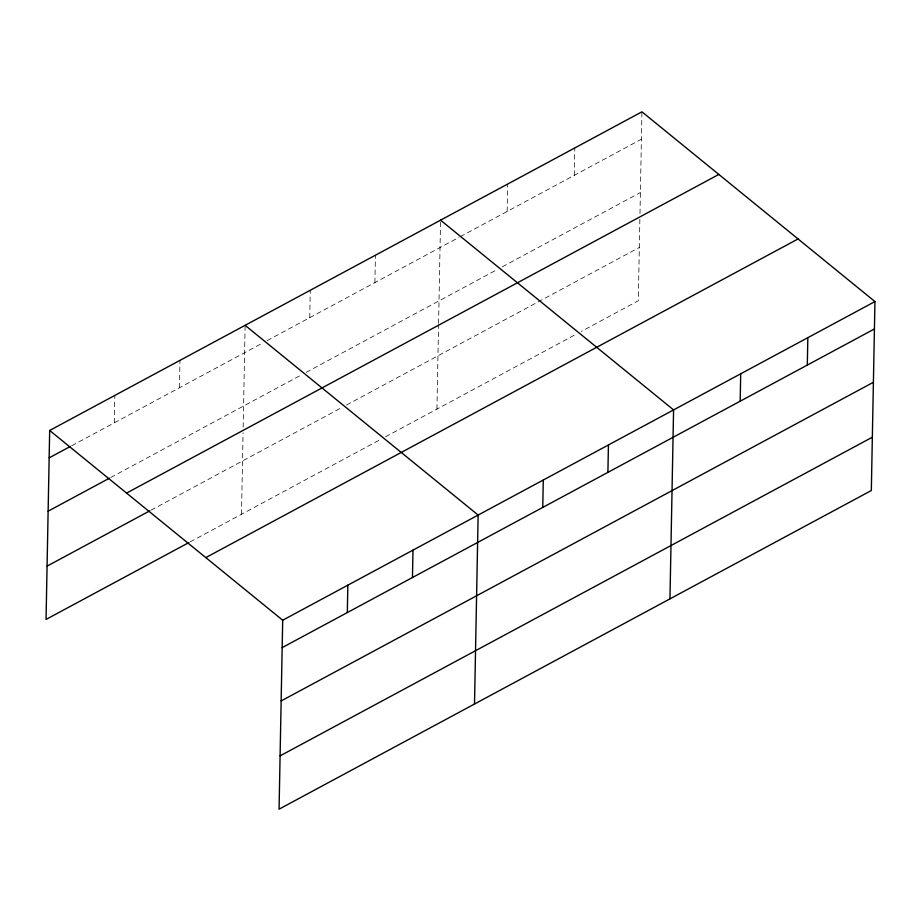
<?xml version="1.0" encoding="UTF-8"?>
<svg xmlns="http://www.w3.org/2000/svg" width="921" height="921" viewBox="0 0 921 921"><rect width="100%" height="100%" fill="white"/><g stroke="black" fill="none" stroke-linecap="round" stroke-linejoin="round"><path stroke-width="0.69" stroke-dasharray="4.61 3.45" d="M114.296 422.82L114.826 395.42M179.445 387.764L179.975 360.376M241.498 514.275L243.063 432.789M243.167 427.148L245.124 325.32M309.744 317.664L310.273 290.265M374.893 282.609L375.423 255.221M436.934 409.12L438.557 324.814M438.58 323.409L440.56 220.165M507.16 211.45L507.69 184.05M574.278 175.335L574.808 147.936M639.865 219.29L638.299 300.776L581.312 331.433M639.98 213.66L641.937 111.821M71.7 445.741L262.14 343.28M267.148 340.586L459.038 237.342M460.304 236.651L641.407 139.221M110.773 477.481L301.202 375.02M306.209 372.326L497.271 269.531M502.336 266.802L640.383 192.535M151.056 510.165L341.495 407.704M346.503 405.01L639.324 247.461M190.129 541.905L380.557 439.444M385.565 436.75L576.247 334.162"/><path stroke-width="1.38" d="M49.676 430.475L282.701 620.224L279.063 809.179L871.324 490.525L874.95 301.57L641.937 111.821L49.676 430.475L46.05 619.43L188.874 542.584M347.321 612.569L347.839 585.18M412.47 577.513L412.988 550.125M474.511 704.024L478.137 515.069L245.124 325.32M542.757 507.413L543.286 480.025M607.906 472.358L608.436 444.97M669.958 598.869L673.585 409.914L440.56 220.165M740.185 401.199L740.703 373.799M807.303 365.084L807.832 337.685M49.147 457.864L70.445 446.409M48.134 511.178L109.518 478.149M126.568 493.092L718.829 174.437M47.075 566.116L149.812 510.833M205.797 557.608L798.058 238.953M282.701 620.224L874.95 301.57M282.171 647.624L874.42 328.97M281.147 700.939L873.396 382.284M280.088 755.865L872.348 437.21"/></g></svg>
